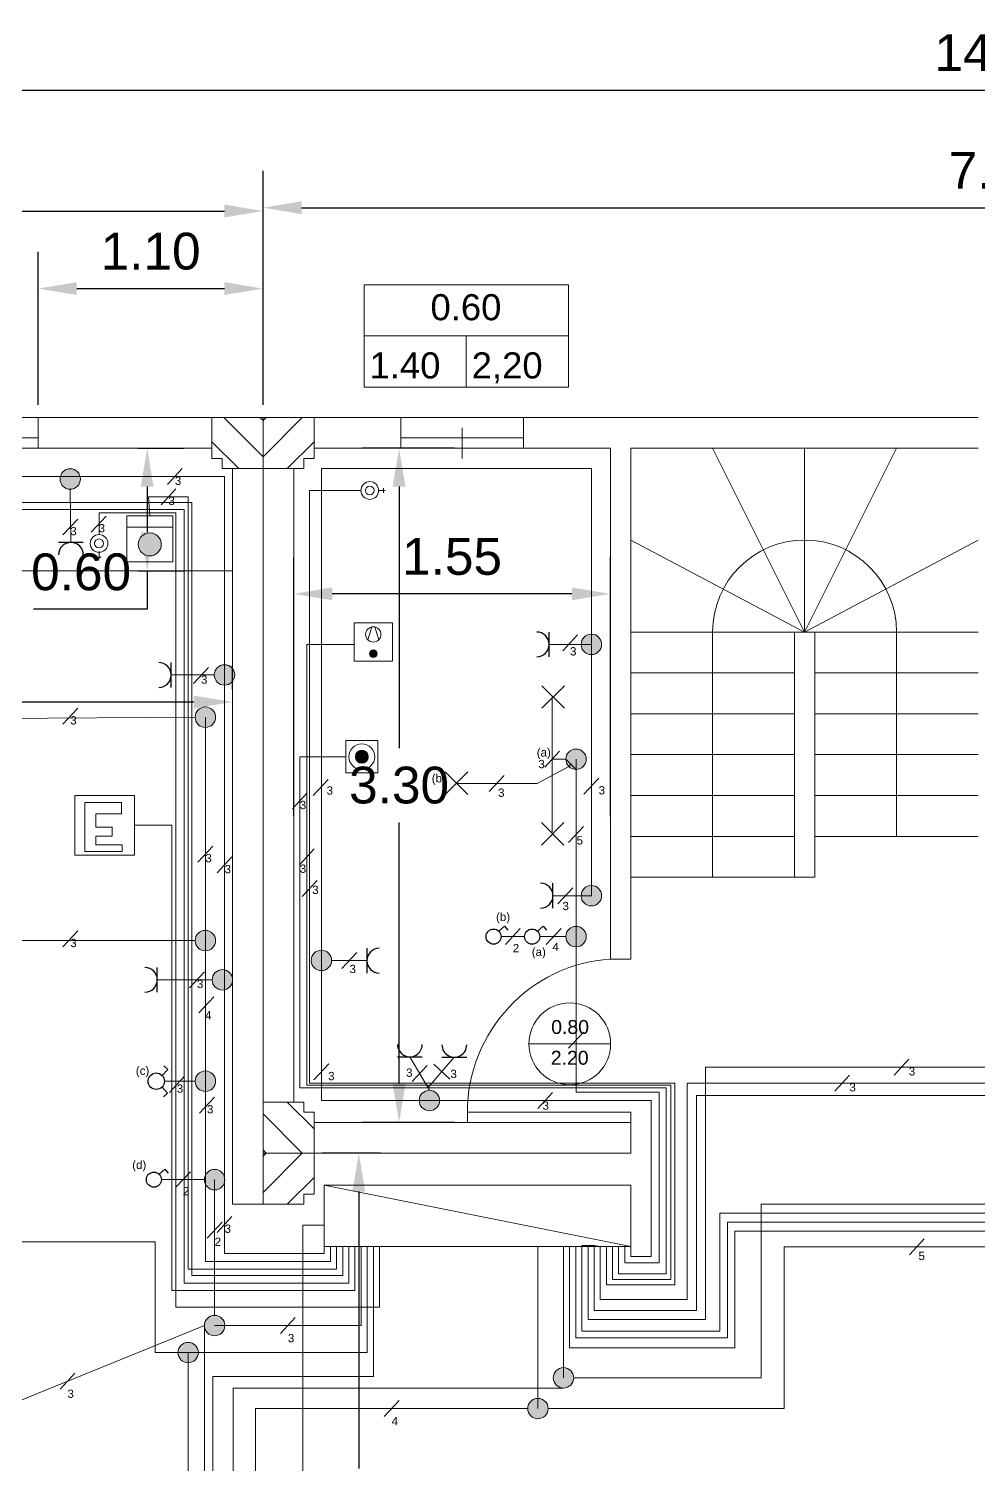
# Model space of a CAD drawing. Header units: metres. Extents: x 66.5 to 84, y 29.6 to 43.2.
# Drawn here: x 70.76 to 75.41, y 36.16 to 43.18 of the extents above; entities that cross this region are included whole.
import ezdxf

# ---------------------------------------------------------------- set-up
doc = ezdxf.new("R2010")
doc.units = ezdxf.units.M
doc.header["$MEASUREMENT"] = 0
for name, color, linetype in [('diastaseis apo para8ira mpalkonoportes', 7, 'Continuous'), ('diastaseis apo portes', 7, 'Continuous'), ('diastaseis toixown', 7, 'Continuous'), ('kolones', 1, 'Continuous'), ('loutro', 7, 'Continuous'), ('monogrammiko', 7, 'Continuous')]:
    doc.layers.add(name, color=color, linetype=linetype)
for name, color, linetype, plot in [('roloi deh', 7, 'Continuous', False), ('saloni', 7, 'Continuous', False), ('saloni ka8imerino', 7, 'Continuous', False), ('xol', 7, 'Continuous', False), ('ypnodomatio', 7, 'Continuous', False)]:
    doc.layers.add(name, color=color, linetype=linetype, plot=plot)
doc.styles.get("Standard").update_dxf_attribs({"font": 'arial.ttf'})
doc.dimstyles.get("Standard").update_dxf_attribs({"dimtxt": 0.18, "dimasz": 0.1885, "dimexe": 0.18, "dimexo": 0.0625, "dimgap": 0.09, "dimtad": 1, "dimtih": 1, "dimtoh": 1, "dimzin": 0, "dimdsep": 46, "dimtxsty": 'Standard', "dimcen": 0.09, "dimadec": 0, "dimazin": 0, "dimtfac": 1, "dimtofl": 0, "dimtmove": 0, "dimatfit": 3, "dimfxl": 1, "dimtolj": 1, "dimtzin": 0, "dimarcsym": 0})

# ---------------------------------------------------------------- blocks, each defined once
blk = doc.blocks.new('*D1')
at = {"layer": 'Defpoints', "color": 0, "lineweight": 18, "transparency": 16777216}
for p in [(82.7103, 42.8811), (68.3103, 41.2786), (82.7103, 41.2786)]:
    blk.add_point(p, dxfattribs=at)
at = {"layer": 'diastaseis toixown', "color": 0, "lineweight": -2, "transparency": 16777216}
for p, q in [((68.3103, 41.3411), (68.3103, 43.0611)), ((82.7103, 41.3411), (82.7103, 43.0611)), ((68.4988, 42.8811), (82.5218, 42.8811))]:
    blk.add_line(p, q, dxfattribs=at)
at = {"layer": 'diastaseis toixown', "color": 0, "lineweight": 18, "transparency": 16777216}
for points in [[(68.4988, 42.9125), (68.4988, 42.8496), (68.3103, 42.8811)], [(82.5218, 42.9125), (82.5218, 42.8496), (82.7103, 42.8811)]]:
    blk.add_solid(points, dxfattribs=at)
at = {"layer": 'diastaseis toixown', "color": 0, "lineweight": 18, "transparency": 16777216, "insert": (75.5103, 43.063), "char_height": 0.18, "attachment_point": 5}
blk.add_mtext('\\A1;14.40', dxfattribs=at)
blk = doc.blocks.new('*D2')
at = {"layer": 'Defpoints', "color": 0, "lineweight": 18, "transparency": 16777216}
for p in [(71.9103, 42.289), (68.3103, 41.2786), (71.9103, 41.2786)]:
    blk.add_point(p, dxfattribs=at)
at = {"layer": 'diastaseis toixown', "color": 0, "lineweight": -2, "transparency": 16777216}
for p, q in [((68.3103, 41.3411), (68.3103, 42.469)), ((71.9103, 41.3411), (71.9103, 42.469)), ((68.4988, 42.289), (71.7218, 42.289))]:
    blk.add_line(p, q, dxfattribs=at)
at = {"layer": 'diastaseis toixown', "color": 0, "lineweight": 18, "transparency": 16777216}
for points in [[(68.4988, 42.3204), (68.4988, 42.2576), (68.3103, 42.289)], [(71.7218, 42.3204), (71.7218, 42.2576), (71.9103, 42.289)]]:
    blk.add_solid(points, dxfattribs=at)
at = {"layer": 'diastaseis toixown', "color": 0, "lineweight": 18, "transparency": 16777216, "insert": (70.1103, 42.4709), "char_height": 0.18, "attachment_point": 5}
blk.add_mtext('\\A1;3.60', dxfattribs=at)
blk = doc.blocks.new('*D3')
at = {"layer": 'Defpoints', "color": 0, "lineweight": 18, "transparency": 16777216}
for p in [(79.1103, 42.305), (71.9103, 41.2786), (79.1103, 41.2786)]:
    blk.add_point(p, dxfattribs=at)
at = {"layer": 'diastaseis toixown', "color": 0, "lineweight": -2, "transparency": 16777216}
for p, q in [((71.9103, 41.3411), (71.9103, 42.485)), ((79.1103, 41.3411), (79.1103, 42.485)), ((72.0988, 42.305), (78.9218, 42.305))]:
    blk.add_line(p, q, dxfattribs=at)
at = {"layer": 'diastaseis toixown', "color": 0, "lineweight": 18, "transparency": 16777216}
for points in [[(72.0988, 42.3364), (72.0988, 42.2736), (71.9103, 42.305)], [(78.9218, 42.3364), (78.9218, 42.2736), (79.1103, 42.305)]]:
    blk.add_solid(points, dxfattribs=at)
at = {"layer": 'diastaseis toixown', "color": 0, "lineweight": 18, "transparency": 16777216, "insert": (75.5103, 42.4869), "char_height": 0.18, "attachment_point": 5}
blk.add_mtext('\\A1;7.20', dxfattribs=at)
blk = doc.blocks.new('*D5')
at = {"layer": 'Defpoints', "color": 0, "lineweight": 18, "transparency": 16777216}
for p in [(71.9103, 41.9095), (70.8103, 41.2786), (71.9103, 41.2786)]:
    blk.add_point(p, dxfattribs=at)
at = {"layer": 'diastaseis toixown', "color": 0, "lineweight": -2, "transparency": 16777216}
for p, q in [((70.8103, 41.3411), (70.8103, 42.0895)), ((71.9103, 41.3411), (71.9103, 42.0895)), ((70.9988, 41.9095), (71.7218, 41.9095))]:
    blk.add_line(p, q, dxfattribs=at)
at = {"layer": 'diastaseis toixown', "color": 0, "lineweight": 18, "transparency": 16777216}
for points in [[(70.9988, 41.9409), (70.9988, 41.8781), (70.8103, 41.9095)], [(71.7218, 41.9409), (71.7218, 41.8781), (71.9103, 41.9095)]]:
    blk.add_solid(points, dxfattribs=at)
at = {"layer": 'diastaseis toixown', "color": 0, "lineweight": 18, "transparency": 16777216, "insert": (71.3603, 42.0914), "char_height": 0.18, "attachment_point": 5}
blk.add_mtext('\\A1;1.10', dxfattribs=at)
blk = doc.blocks.new('*D10')
at = {"layer": 'Defpoints', "color": 0, "lineweight": 18, "transparency": 16777216}
for p in [(72.3791, 37.6786), (72.5478, 37.6786), (72.5478, 34.2286)]:
    blk.add_point(p, dxfattribs=at)
at = {"layer": 'diastaseis toixown', "color": 0, "lineweight": -2, "transparency": 16777216}
for p, q in [((72.4853, 37.6786), (72.1991, 37.6786)), ((72.3791, 37.4901), (72.3791, 36.1356)), ((72.3791, 34.4171), (72.3791, 35.7717)), ((72.4853, 34.2286), (72.1991, 34.2286))]:
    blk.add_line(p, q, dxfattribs=at)
at = {"layer": 'diastaseis toixown', "color": 0, "lineweight": 18, "transparency": 16777216}
for points in [[(72.3476, 37.4901), (72.4105, 37.4901), (72.3791, 37.6786)], [(72.3476, 34.4171), (72.4105, 34.4171), (72.3791, 34.2286)]]:
    blk.add_solid(points, dxfattribs=at)
at = {"layer": 'diastaseis toixown', "color": 0, "lineweight": 18, "transparency": 16777216, "insert": (72.3791, 35.9536), "char_height": 0.18, "attachment_point": 5}
blk.add_mtext('\\A1;3.45', dxfattribs=at)
blk = doc.blocks.new('*D14')
at = {"layer": 'Defpoints', "color": 0, "lineweight": 18, "transparency": 16777216}
for p in [(71.2353, 41.1286), (71.2353, 40.5286), (71.3436, 40.5286)]:
    blk.add_point(p, dxfattribs=at)
at = {"layer": 'diastaseis toixown', "color": 0, "lineweight": -2, "transparency": 16777216}
for p, q in [((71.2978, 41.1286), (71.5236, 41.1286)), ((71.3436, 40.9401), (71.3436, 40.7171)), ((71.2978, 40.5286), (71.5236, 40.5286)), ((71.3436, 40.5286), (71.3436, 40.3401)), ((71.3436, 40.3401), (70.7866, 40.3401))]:
    blk.add_line(p, q, dxfattribs=at)
at = {"layer": 'diastaseis toixown', "color": 0, "lineweight": 18, "transparency": 16777216}
for points in [[(71.3122, 40.9401), (71.375, 40.9401), (71.3436, 41.1286)], [(71.3122, 40.7171), (71.375, 40.7171), (71.3436, 40.5286)]]:
    blk.add_solid(points, dxfattribs=at)
at = {"layer": 'diastaseis toixown', "color": 0, "lineweight": 18, "transparency": 16777216, "insert": (71.0201, 40.522), "char_height": 0.18, "attachment_point": 5}
blk.add_mtext('\\A1;0.60', dxfattribs=at)
blk = doc.blocks.new('*D16')
at = {"layer": 'Defpoints', "color": 0, "lineweight": 18, "transparency": 16777216}
for p in [(69.0603, 39.8862), (69.0603, 39.8862), (71.7603, 39.8862)]:
    blk.add_point(p, dxfattribs=at)
at = {"layer": 'diastaseis toixown', "color": 0, "lineweight": -2, "transparency": 16777216}
for p, q in [((69.0603, 39.9487), (69.0603, 40.0662)), ((71.7603, 39.9487), (71.7603, 40.0662)), ((71.5718, 39.8862), (69.2488, 39.8862))]:
    blk.add_line(p, q, dxfattribs=at)
at = {"layer": 'diastaseis toixown', "color": 0, "lineweight": 18, "transparency": 16777216}
for points in [[(69.2488, 39.9176), (69.2488, 39.8548), (69.0603, 39.8862)], [(71.5718, 39.9176), (71.5718, 39.8548), (71.7603, 39.8862)]]:
    blk.add_solid(points, dxfattribs=at)
at = {"layer": 'diastaseis toixown', "color": 0, "lineweight": 18, "transparency": 16777216, "insert": (70.4103, 40.0681), "char_height": 0.18, "attachment_point": 5}
blk.add_mtext('\\A1;2.70', dxfattribs=at)
blk = doc.blocks.new('*D17')
at = {"layer": 'Defpoints', "color": 0, "lineweight": 18, "transparency": 16777216}
for p in [(72.0603, 40.4155), (72.0603, 39.2655), (73.6103, 39.2655)]:
    blk.add_point(p, dxfattribs=at)
at = {"layer": 'diastaseis toixown', "color": 0, "lineweight": -2, "transparency": 16777216}
for p, q in [((72.0603, 39.328), (72.0603, 40.5955)), ((73.6103, 39.328), (73.6103, 40.5955)), ((73.4218, 40.4155), (72.2488, 40.4155))]:
    blk.add_line(p, q, dxfattribs=at)
at = {"layer": 'diastaseis toixown', "color": 0, "lineweight": 18, "transparency": 16777216}
for points in [[(72.2488, 40.4469), (72.2488, 40.3841), (72.0603, 40.4155)], [(73.4218, 40.4469), (73.4218, 40.3841), (73.6103, 40.4155)]]:
    blk.add_solid(points, dxfattribs=at)
at = {"layer": 'diastaseis toixown', "color": 0, "lineweight": 18, "transparency": 16777216, "insert": (72.8353, 40.5974), "char_height": 0.18, "attachment_point": 5}
blk.add_mtext('\\A1;1.55', dxfattribs=at)
blk = doc.blocks.new('*D18')
at = {"layer": 'Defpoints', "color": 0, "lineweight": 18, "transparency": 16777216}
for p in [(72.576, 41.1286), (72.9103, 41.1286), (72.9103, 37.8286)]:
    blk.add_point(p, dxfattribs=at)
at = {"layer": 'diastaseis toixown', "color": 0, "lineweight": -2, "transparency": 16777216}
for p, q in [((72.8478, 41.1286), (72.396, 41.1286)), ((72.576, 40.9401), (72.576, 39.6606)), ((72.576, 38.0171), (72.576, 39.2967)), ((72.8478, 37.8286), (72.396, 37.8286))]:
    blk.add_line(p, q, dxfattribs=at)
at = {"layer": 'diastaseis toixown', "color": 0, "lineweight": 18, "transparency": 16777216}
for points in [[(72.5446, 40.9401), (72.6075, 40.9401), (72.576, 41.1286)], [(72.5446, 38.0171), (72.6075, 38.0171), (72.576, 37.8286)]]:
    blk.add_solid(points, dxfattribs=at)
at = {"layer": 'diastaseis toixown', "color": 0, "lineweight": 18, "transparency": 16777216, "insert": (72.576, 39.4786), "char_height": 0.18, "attachment_point": 5}
blk.add_mtext('\\A1;3.30', dxfattribs=at)
blk = doc.blocks.new('PLYNTIRIO ROYXVN')
at = {"lineweight": 18, "true_color": 0xffffff}
h = blk.add_hatch(color=7, dxfattribs=at)
h.dxf.hatch_style = 1
h.paths.add_polyline_path([(0.4, 0, 1), (-0.4, 0, 1)])
at = {"lineweight": 18}
for p, q in [((-1, 1), (1, 1)), ((-1, -1), (-1, 1)), ((1, 1), (1, -1)), ((1, -1), (-1, -1))]:
    blk.add_line(p, q, dxfattribs=at)
for radius in [0.8, 0.4]:
    blk.add_circle((0, 0), radius, dxfattribs=at)
blk = doc.blocks.new('STEGNOTIRIO')
at = {"lineweight": 18, "true_color": 0xffffff}
h = blk.add_hatch(color=7, dxfattribs=at)
h.dxf.hatch_style = 1
h.paths.add_polyline_path([(0.8, -1.6, 1), (1.2, -1.6, 1)])
at = {"lineweight": 18}
for p, q in [((0, 0), (2, 0)), ((0, -2), (0, 0)), ((2, 0), (2, -2)), ((0.916, -0.209), (0.717, -0.883)), ((1.084, -0.209), (1.283, -0.883)), ((2, -2), (0, -2))]:
    blk.add_line(p, q, dxfattribs=at)
for centre, radius in [((1, -0.6), 0.4), ((1, -1.6), 0.2)]:
    blk.add_circle(centre, radius, dxfattribs=at)
blk = doc.blocks.new('8ERMOSIFONAS')
at = {"lineweight": 18}
for p, q in [((0.8, 0), (1.4, 0)), ((1.25, 0), (1.25, 0.2)), ((1.25, 0), (1.25, -0.2))]:
    blk.add_line(p, q, dxfattribs=at)
for radius in [0.8, 0.4]:
    blk.add_circle((0, 0), radius, dxfattribs=at)
blk = doc.blocks.new('koiti diakladwseis')
at = {"layer": 'loutro', "lineweight": 18, "true_color": 0xffffff}
h = blk.add_hatch(color=7, dxfattribs=at)
h.dxf.hatch_style = 1
h.paths.add_polyline_path([(-0.05, 0, 1), (0.05, 0, 1)])
at = {"layer": 'loutro', "lineweight": 18}
blk.add_circle((0, 0), 0.05, dxfattribs=at)
blk = doc.blocks.new('reumatodotis me shuko')
at = {"layer": 'monogrammiko', "color": 7, "true_color": 0xffffff}
blk.add_line((1.5, 0), (-1.5, 0), dxfattribs=at)
blk.add_arc((0, -1.5), 1.5, 360, 180, dxfattribs=at)
blk = doc.blocks.new('fwta monogrammiko')
at = {"layer": 'monogrammiko', "color": 7, "true_color": 0xffffff}
for p, q in [((-1.43, 1.57), (1.57, -1.43)), ((1.57, 1.57), (-1.43, -1.43))]:
    blk.add_line(p, q, dxfattribs=at)
blk = doc.blocks.new('aplos diakoptis monogramiko')
at = {"layer": 'monogrammiko', "color": 7, "true_color": 0xffffff}
for p, q in [((2.12, 2.12), (4.36, 4.12)), ((4.36, 4.12), (5.69, 2.62))]:
    blk.add_line(p, q, dxfattribs=at)
blk.add_circle((0, 0), 3, dxfattribs=at)
blk = doc.blocks.new('fournos')
at = {"lineweight": 18, "true_color": 0xffffff}
h = blk.add_hatch(color=7, dxfattribs=at)
h.dxf.hatch_style = 1
h.paths.add_polyline_path([(0.5, 0, 1), (-0.5, 0, 1)])
at = {"lineweight": 18}
for p, q in [((-1, 1.25), (1, 1.25)), ((-1, -0.75), (-1, 1.25)), ((1, 1.25), (1, -0.75)), ((-1, 0.75), (1, 0.75)), ((1, -0.75), (-1, -0.75))]:
    blk.add_line(p, q, dxfattribs=at)
blk.add_circle((0, 0), 0.5, dxfattribs=at)
blk = doc.blocks.new('komitater')
at = {"layer": 'monogrammiko', "color": 7, "true_color": 0xffffff}
for p, q in [((-4.25, 4.24), (-5.66, 2.82)), ((-2.12, 2.12), (-4.25, 4.24)), ((2.12, 2.12), (4.36, 4.12)), ((4.36, 4.12), (5.69, 2.62))]:
    blk.add_line(p, q, dxfattribs=at)
blk.add_circle((0, 0), 3, dxfattribs=at)
blk = doc.blocks.new('KLIMATISTIKO')
at = {"layer": 'Defpoints', "lineweight": 18}
for p, q in [((-2, 1), (0, 1)), ((-2, -1), (-2, 1)), ((0, 1), (0, -1)), ((-0.431, 0.76), (-1.66, 0.76)), ((-1.66, 0.76), (-1.66, -0.88)), ((-0.431, 0.382), (-0.431, 0.76)), ((-1.292, -0.066), (-1.292, 0.382)), ((-1.292, 0.382), (-0.431, 0.382)), ((-0.741, -0.066), (-1.292, -0.066)), ((-1.292, -0.651), (-1.292, -0.364)), ((-1.292, -0.364), (-0.741, -0.364)), ((-0.741, -0.364), (-0.741, -0.066)), ((-1.66, -0.88), (-0.408, -0.88)), ((-0.408, -0.651), (-1.292, -0.651)), ((-0.408, -0.88), (-0.408, -0.651)), ((0, -1), (-2, -1))]:
    blk.add_line(p, q, dxfattribs=at)

msp = doc.modelspace()

# ---------------------------------------------------------------- hatches: boundary and pattern name
at = {"layer": 'kolones', "lineweight": 18, "true_color": 0xffffff}
h = msp.add_hatch(dxfattribs=at)
h.set_pattern_fill('ANSI31', angle=-90)
h.set_pattern_definition([(315, (30.63165, 109.58894), (0.08838835, 0.08838835), [])])
h.paths.add_polyline_path([(71.9103, 41.2786), (71.6603, 41.2786), (71.6603, 41.0786), (71.7103, 41.0786), (71.7103, 41.0286), (71.9103, 41.0286)])
h = msp.add_hatch(dxfattribs=at)
h.set_pattern_fill('ANSI31')
h.set_pattern_definition([(45, (3.6, 1e-07), (-0.08838835, 0.08838835), [])])
h.paths.add_polyline_path([(72.1603, 41.2786), (71.9103, 41.2786), (71.9103, 41.0286), (72.1103, 41.0286), (72.1103, 41.0786), (72.1603, 41.0786)])
h = msp.add_hatch(dxfattribs=at)
h.set_pattern_fill('ANSI31', angle=90)
h.set_pattern_definition([(135, (113.18894, -30.63165), (-0.08838835, -0.08838835), [])])
h.paths.add_polyline_path([(71.9103, 37.6786), (72.1603, 37.6786), (72.1603, 37.8786), (72.1103, 37.8786), (72.1103, 37.9286), (71.9103, 37.9286)])
h = msp.add_hatch(dxfattribs=at)
h.set_pattern_fill('ANSI31')
h.set_pattern_definition([(45, (3.6, -3.6), (-0.08838835, 0.08838835), [])])
h.paths.add_polyline_path([(71.9103, 37.6786), (71.9103, 37.4286), (72.1103, 37.4286), (72.1103, 37.4786), (72.1603, 37.4786), (72.1603, 37.6786)])
at = {"layer": 'saloni ka8imerino', "lineweight": 18, "true_color": 0xffffff}
h = msp.add_hatch(color=7, dxfattribs=at)
h.dxf.hatch_style = 1
h.paths.add_polyline_path([(71.6235, 37.5488, 1), (71.7235, 37.5488, 1)])
h = msp.add_hatch(color=7, dxfattribs=at)
h.dxf.hatch_style = 1
h.paths.add_polyline_path([(71.6235, 36.8348, 1), (71.7235, 36.8348, 1)])
h = msp.add_hatch(color=7, dxfattribs=at)
h.dxf.hatch_style = 1
h.paths.add_polyline_path([(71.494, 36.7026, 1), (71.594, 36.7026, 1)])
at = {"layer": 'xol', "lineweight": 18, "true_color": 0xffffff}
h = msp.add_hatch(color=7, dxfattribs=at)
h.dxf.hatch_style = 1
h.paths.add_polyline_path([(73.3306, 36.5791, 1), (73.4306, 36.5791, 1)])
h = msp.add_hatch(color=7, dxfattribs=at)
h.dxf.hatch_style = 1
h.paths.add_polyline_path([(73.2055, 36.4286, 1), (73.3055, 36.4286, 1)])

# ---------------------------------------------------------------- linework, layer by layer
at = {"lineweight": 18}
for p, q in [((69.8603, 41.2786), (70.8103, 41.2786)), ((70.8103, 41.2786), (70.8103, 41.1286)), ((70.8103, 41.2786), (71.6603, 41.2786)), ((71.6603, 41.2786), (71.6603, 41.1286)), ((72.1603, 41.2786), (72.5853, 41.2786)), ((72.5853, 41.2786), (72.5853, 41.1286)), ((72.5853, 41.2786), (73.1853, 41.2786)), ((73.1853, 41.2786), (73.1853, 41.1286)), ((73.1853, 41.2786), (73.6103, 41.2786)), ((73.6103, 41.2786), (75.4103, 41.2786)), ((69.8603, 41.1786), (70.8103, 41.1786)), ((72.5853, 41.1286), (72.5853, 41.1786)), ((72.5853, 41.1786), (73.1853, 41.1786)), ((72.8853, 41.0786), (72.8853, 41.2286)), ((70.8103, 41.1286), (69.8603, 41.1286)), ((71.6603, 41.1286), (70.8103, 41.1286)), ((72.5853, 41.1286), (72.1603, 41.1286)), ((73.1853, 41.1286), (72.5853, 41.1286)), ((73.6103, 41.1286), (73.1853, 41.1286)), ((73.6103, 41.1286), (73.6103, 38.6286)), ((73.7103, 38.6286), (73.7103, 41.1286)), ((73.7103, 41.1286), (75.4103, 41.1286)), ((74.1103, 41.1286), (74.5603, 40.2286)), ((74.5603, 40.2286), (74.5603, 41.1286)), ((75.0103, 41.1286), (74.5603, 40.2286)), ((71.7603, 37.4286), (71.7603, 41.0286)), ((71.9103, 37.9286), (71.9103, 41.0286)), ((72.0603, 41.0286), (72.0603, 37.9286)), ((73.7103, 40.6786), (74.5603, 40.2286)), ((75.4103, 40.6786), (74.5603, 40.2286)), ((69.0603, 40.5286), (71.7603, 40.5286)), ((74.5103, 40.2286), (73.7103, 40.2286)), ((74.1103, 39.0286), (74.1103, 40.2286)), ((74.6103, 40.2286), (74.5103, 40.2286)), ((74.5103, 40.2286), (74.5103, 39.0286)), ((74.6103, 39.0286), (74.6103, 40.2286)), ((74.6103, 40.2286), (75.4103, 40.2286)), ((75.0103, 40.2286), (75.0103, 39.2286)), ((74.5103, 40.0286), (73.7103, 40.0286)), ((74.6103, 40.0286), (75.4103, 40.0286)), ((74.5103, 39.8286), (73.7103, 39.8286)), ((74.6103, 39.8286), (75.4103, 39.8286)), ((74.5103, 39.6286), (73.7103, 39.6286)), ((74.6103, 39.6286), (75.4103, 39.6286)), ((74.5103, 39.4286), (73.7103, 39.4286)), ((74.6103, 39.4286), (75.4103, 39.4286)), ((74.5103, 39.2286), (73.7103, 39.2286)), ((74.6103, 39.2286), (75.4103, 39.2286)), ((73.7103, 38.6286), (73.7103, 39.0286)), ((73.7103, 39.0286), (74.5103, 39.0286)), ((74.5103, 39.0286), (74.6103, 39.0286)), ((74.5103, 39.0286), (74.5603, 39.0286)), ((73.6103, 38.6286), (73.7103, 38.6286)), ((72.0603, 37.9286), (71.9103, 37.9286)), ((72.9103, 37.8286), (72.9103, 37.8786)), ((72.9103, 37.8786), (73.7103, 37.8786)), ((73.7103, 37.8786), (73.7103, 37.8286)), ((73.7103, 37.8286), (72.1603, 37.8286)), ((73.7103, 37.8286), (72.9103, 37.8286)), ((73.7103, 37.6786), (73.7103, 37.8286)), ((72.1603, 37.6786), (73.7103, 37.6786)), ((72.2103, 37.2224), (72.2103, 37.5224)), ((72.2103, 37.5224), (73.7103, 37.5224)), ((72.2103, 37.5224), (73.7103, 37.2224)), ((73.7103, 37.5224), (73.7103, 37.2224)), ((71.9103, 37.4286), (71.7603, 37.4286)), ((73.7103, 37.2224), (72.2103, 37.2224))]:
    msp.add_line(p, q, dxfattribs=at)
for centre, radius, start in [((74.5603, 40.2286), 0.45, 0), ((73.6621, 37.8786), 0.7518, 93.94986)]:
    msp.add_arc(centre, radius, start, 180, dxfattribs=at)
at = {"layer": 'Defpoints', "lineweight": 18}
for p, q in [((71.4426, 40.9499), (71.5153, 41.0282)), ((71.7218, 40.9891), (68.5294, 40.9891)), ((71.7218, 37.1877), (71.7218, 40.9891)), ((70.9669, 40.9276), (70.9703, 40.6668)), ((71.5448, 40.8907), (71.35, 40.8907)), ((71.35, 40.8907), (71.3562, 40.7981)), ((71.4111, 40.8516), (71.4837, 40.9299)), ((71.5448, 37.111), (71.5448, 40.8907)), ((72.1381, 38.0212), (72.1381, 40.9214)), ((72.1381, 40.9214), (72.3894, 40.9214)), ((71.5243, 40.8276), (68.6472, 40.8276)), ((71.5626, 40.8624), (69.4014, 40.8624)), ((71.5243, 37.043), (71.5243, 40.8276)), ((71.5626, 37.0792), (71.5626, 40.8624)), ((70.9309, 40.7036), (71.0035, 40.7818)), ((71.0694, 40.7178), (71.142, 40.7961)), ((73.3772, 40.1368), (73.4499, 40.2151)), ((72.1249, 38.0108), (72.1249, 40.1677)), ((72.1249, 40.1677), (72.356, 40.1677)), ((73.517, 40.1681), (73.3102, 40.1681)), ((71.5703, 39.9772), (71.643, 40.0555)), ((71.6718, 40.0186), (71.4611, 40.0186)), ((73.3251, 39.6062), (73.3251, 39.9053)), ((70.9309, 39.7776), (71.0035, 39.8559)), ((71.5781, 39.8119), (70.4091, 39.8047)), ((71.6281, 37.1481), (71.6281, 39.8119)), ((73.2887, 39.567), (73.3614, 39.6453)), ((72.0902, 37.9986), (72.0902, 39.6184)), ((72.0902, 39.6184), (72.3149, 39.6184)), ((73.4067, 39.5708), (73.2522, 39.4871)), ((73.392, 39.6062), (73.3251, 39.6062)), ((73.3251, 39.6062), (73.3251, 39.251)), ((73.442, 39.5562), (73.392, 39.6062)), ((73.417, 39.5812), (73.4067, 39.5708)), ((73.442, 37.9776), (73.442, 39.6062)), ((72.156, 39.4283), (72.2286, 39.5066)), ((73.2522, 39.4871), (72.8543, 39.4871)), ((73.0169, 39.448), (73.0896, 39.5263)), ((73.4806, 39.4353), (73.5533, 39.5136)), ((72.0538, 39.3633), (72.1265, 39.4416)), ((71.4638, 39.2829), (71.2811, 39.2829)), ((71.4638, 37.0068), (71.4638, 39.2829)), ((73.4057, 39.1981), (73.4783, 39.2764)), ((71.5917, 39.1031), (71.6644, 39.1814)), ((72.0885, 39.0893), (72.1612, 39.1675)), ((71.6858, 39.0496), (71.7584, 39.1278)), ((72.1018, 38.9344), (72.1745, 39.0127)), ((73.517, 38.9383), (73.3292, 38.9383)), ((73.3537, 38.8991), (73.4264, 38.9774)), ((71.5781, 38.7186), (70.4731, 38.7186)), ((70.9309, 38.6882), (71.0035, 38.7664)), ((73.1902, 38.7382), (73.0755, 38.7382)), ((73.0965, 38.6991), (73.1692, 38.7774)), ((73.392, 38.7382), (73.2641, 38.7382)), ((73.2963, 38.6991), (73.369, 38.7774)), ((72.2959, 38.5824), (72.3686, 38.6607)), ((72.2458, 38.6216), (72.4187, 38.6216)), ((71.6616, 38.5267), (71.393, 38.5267)), ((71.5506, 38.4879), (71.6233, 38.5662)), ((71.5963, 38.3646), (71.669, 38.4429)), ((73.4057, 38.1923), (73.4783, 38.2706)), ((72.7244, 37.9862), (72.6289, 38.1498)), ((72.7171, 37.9986), (72.8463, 38.148)), ((72.1594, 38.0371), (72.2321, 38.1153)), ((72.6403, 38.0289), (72.713, 38.1071)), ((72.8242, 38.0409), (72.7465, 38.1141)), ((74.9982, 38.06), (75.0708, 38.1383)), ((71.5781, 38.0306), (71.4281, 38.0306)), ((71.4521, 37.9756), (71.5247, 38.0539)), ((73.906, 38.0108), (72.1249, 38.0108)), ((73.9252, 38.0212), (72.1381, 38.0212)), ((73.906, 37.0603), (73.906, 38.0108)), ((73.9252, 37.0346), (73.9252, 38.0212)), ((74.7077, 37.9821), (74.7803, 38.0603)), ((71.5998, 37.8748), (71.6724, 37.9531)), ((73.8824, 37.9986), (72.0902, 37.9986)), ((73.255, 37.897), (73.3276, 37.9753)), ((73.8485, 37.9776), (73.442, 37.9776)), ((73.8485, 37.1418), (73.8485, 37.9776)), ((73.8824, 37.0878), (73.8824, 37.9986)), ((71.482, 37.5097), (71.5547, 37.5879)), ((71.6372, 37.2621), (71.7098, 37.3403)), ((71.6858, 37.2898), (71.7584, 37.3681)), ((75.0736, 37.1809), (75.1462, 37.2592)), ((72.2103, 37.1877), (71.7218, 37.1877)), ((72.2103, 37.2224), (72.2103, 37.1877)), ((72.2103, 37.2224), (72.2403, 37.2224)), ((72.2403, 37.2224), (72.2403, 37.1481)), ((72.2403, 37.2224), (72.2703, 37.2224)), ((72.2703, 37.2224), (72.2703, 37.111)), ((72.2703, 37.2224), (72.3003, 37.2224)), ((72.3003, 37.2224), (72.3003, 37.0792)), ((72.3003, 37.2224), (72.3303, 37.2224)), ((72.3303, 37.2224), (72.3303, 37.043)), ((72.3303, 37.2224), (72.3603, 37.2224)), ((72.3603, 37.2224), (72.3603, 37.0068)), ((72.3603, 37.2224), (72.3903, 37.2224)), ((73.6203, 37.2224), (73.5903, 37.2224)), ((73.5903, 37.2224), (73.5903, 37.0346)), ((73.6503, 37.2224), (73.6203, 37.2224)), ((73.6203, 37.2224), (73.6203, 37.0603)), ((73.6803, 37.2224), (73.6503, 37.2224)), ((73.6503, 37.2224), (73.6503, 37.0878)), ((73.7103, 37.2224), (73.6803, 37.2224)), ((73.6803, 37.2224), (73.6803, 37.1418)), ((72.2703, 37.111), (71.5448, 37.111)), ((72.2403, 37.1481), (71.6281, 37.1481)), ((73.6803, 37.1418), (73.8485, 37.1418)), ((72.3303, 37.043), (71.5243, 37.043)), ((72.3003, 37.0792), (71.5626, 37.0792)), ((73.5903, 37.0346), (73.9252, 37.0346)), ((73.6203, 37.0603), (73.906, 37.0603)), ((73.6503, 37.0878), (73.8824, 37.0878)), ((72.3603, 37.0068), (71.4638, 37.0068)), ((71.9956, 36.7957), (72.0682, 36.874)), ((70.9171, 36.5236), (70.9897, 36.6019)), ((72.5031, 36.3895), (72.5758, 36.4678))]:
    msp.add_line(p, q, dxfattribs=at)
at = {"layer": 'diastaseis apo para8ira mpalkonoportes', "lineweight": 18}
for p, q in [((72.4051, 41.9276), (73.4051, 41.9276)), ((72.4051, 41.4276), (72.4051, 41.9276)), ((73.4051, 41.9276), (73.4051, 41.4276)), ((72.4051, 41.6776), (73.4051, 41.6776)), ((72.9051, 41.6776), (72.9051, 41.4276)), ((73.4051, 41.4276), (72.4051, 41.4276))]:
    msp.add_line(p, q, dxfattribs=at)
at = {"layer": 'diastaseis apo portes', "lineweight": 18}
msp.add_line((73.2114, 38.2134), (73.6114, 38.2134), dxfattribs=at)
msp.add_circle((73.4114, 38.2134), 0.2, dxfattribs=at)
at = {"layer": 'kolones', "lineweight": 18}
for p, q in [((71.6603, 41.0786), (71.6603, 41.2786)), ((71.6603, 41.2786), (71.9103, 41.2786)), ((71.9103, 41.2786), (71.9103, 41.0286)), ((71.9103, 41.2786), (72.1603, 41.2786)), ((71.9103, 41.0286), (71.9103, 41.2786)), ((72.1603, 41.2786), (72.1603, 41.0786)), ((71.7103, 41.0786), (71.6603, 41.0786)), ((71.7103, 41.0286), (71.7103, 41.0786)), ((71.9103, 41.0286), (71.7103, 41.0286)), ((72.1103, 41.0286), (71.9103, 41.0286)), ((72.1603, 41.0786), (72.1103, 41.0786)), ((72.1103, 41.0786), (72.1103, 41.0286)), ((71.9103, 37.6786), (71.9103, 37.9286)), ((71.9103, 37.9286), (72.1103, 37.9286)), ((72.1103, 37.9286), (72.1103, 37.8786)), ((72.1103, 37.8786), (72.1603, 37.8786)), ((72.1603, 37.8786), (72.1603, 37.6786)), ((71.9103, 37.6786), (72.1603, 37.6786)), ((71.9103, 37.4286), (71.9103, 37.6786)), ((72.1603, 37.6786), (71.9103, 37.6786)), ((72.1603, 37.6786), (72.1603, 37.4786)), ((72.1603, 37.4786), (72.1103, 37.4786)), ((72.1103, 37.4786), (72.1103, 37.4286)), ((72.1103, 37.4286), (71.9103, 37.4286))]:
    msp.add_line(p, q, dxfattribs=at)
at = {"layer": 'loutro', "lineweight": 18}
for p, q in [((72.1958, 37.9362), (72.1958, 41.0286)), ((72.1958, 41.0286), (73.517, 41.0286)), ((73.517, 41.0286), (73.517, 38.936)), ((73.5534, 37.9362), (72.1958, 37.9362)), ((73.8103, 37.9362), (73.5534, 37.9362)), ((73.8103, 37.1724), (73.8103, 37.9362)), ((73.7103, 37.2224), (73.7103, 37.2224)), ((73.7103, 37.2224), (73.7103, 37.1724)), ((73.7103, 37.1724), (73.8103, 37.1724))]:
    msp.add_line(p, q, dxfattribs=at)
at = {"layer": 'roloi deh', "lineweight": 18}
for p, q in [((72.1058, 34.6226), (72.1058, 37.3263)), ((72.1058, 37.3263), (72.2103, 37.3263))]:
    msp.add_line(p, q, dxfattribs=at)
at = {"layer": 'saloni', "lineweight": 18}
for p, q in [((74.146, 36.807), (74.146, 37.3841)), ((74.146, 37.3841), (79.1858, 37.3841)), ((74.1825, 36.7748), (74.1825, 37.3408)), ((74.1825, 37.3408), (79.2581, 37.3408)), ((74.2187, 36.7255), (74.2187, 37.2961)), ((74.2187, 37.2961), (79.2869, 37.2961)), ((73.4106, 37.2224), (73.3806, 37.2224)), ((73.4406, 37.2224), (73.4106, 37.2224)), ((73.4106, 37.2224), (73.4106, 36.7255)), ((73.4706, 37.2224), (73.4406, 37.2224)), ((73.4406, 37.2224), (73.4406, 36.7748)), ((73.4706, 37.2267), (73.4706, 36.807)), ((73.4406, 36.7748), (74.1825, 36.7748)), ((73.4706, 36.807), (74.146, 36.807)), ((73.4106, 36.7255), (74.2187, 36.7255))]:
    msp.add_line(p, q, dxfattribs=at)
at = {"layer": 'saloni ka8imerino', "lineweight": 18}
for p, q in [((71.6235, 37.5488), (71.4132, 37.5488)), ((71.6735, 36.8848), (71.6735, 37.5488)), ((68.7505, 37.2444), (71.3824, 37.2444)), ((71.3824, 37.2444), (71.3824, 36.7026)), ((72.3603, 37.2224), (72.3903, 37.2224)), ((72.3903, 37.2224), (72.3903, 36.8348)), ((72.3903, 37.2224), (72.4203, 37.2224)), ((72.4203, 37.2224), (72.4203, 36.7026)), ((72.4203, 37.2224), (72.4503, 37.2224)), ((72.4503, 37.2224), (72.4503, 36.5863)), ((71.6235, 36.8348), (70.2832, 36.2907)), ((71.6235, 36.8348), (71.6235, 31.6277)), ((72.3903, 36.8348), (71.6735, 36.8348)), ((71.3824, 36.7026), (71.544, 36.7026)), ((72.4203, 36.7026), (71.544, 36.7026)), ((71.544, 36.7026), (71.544, 31.7125)), ((72.4503, 36.5863), (71.6645, 36.5863)), ((71.6645, 36.5863), (71.6645, 32.412))]:
    msp.add_line(p, q, dxfattribs=at)
for centre in [(71.6735, 37.5488), (71.6735, 36.8348), (71.544, 36.7026)]:
    msp.add_circle(centre, 0.05, dxfattribs=at)
at = {"layer": 'xol', "lineweight": 18}
for p, q in [((71.4843, 40.8128), (71.1078, 40.8128)), ((71.1078, 40.8128), (71.1078, 40.7056)), ((71.4843, 36.9242), (71.4843, 40.8128)), ((74.3472, 36.5791), (74.3472, 37.4292)), ((74.3472, 37.4292), (77.0469, 37.4292)), ((72.4503, 37.2224), (72.4803, 37.2224)), ((72.4803, 37.2224), (72.4803, 36.9242)), ((73.3806, 37.2224), (73.2555, 37.2224)), ((73.2555, 37.2224), (73.2555, 36.4286)), ((73.3806, 37.2224), (73.3806, 36.5791)), ((74.4601, 36.4286), (74.4601, 37.22)), ((74.4601, 37.22), (77.3523, 37.22)), ((72.4803, 36.9242), (71.4843, 36.9242)), ((73.4306, 36.5791), (74.3472, 36.5791)), ((73.3806, 36.5291), (71.7641, 36.5291)), ((71.7641, 36.5291), (71.7641, 34.3991)), ((73.2055, 36.4286), (71.8733, 36.4286)), ((71.8733, 36.4286), (71.8733, 34.4732)), ((73.3055, 36.4286), (74.4601, 36.4286))]:
    msp.add_line(p, q, dxfattribs=at)
for centre in [(73.3806, 36.5791), (73.2555, 36.4286)]:
    msp.add_circle(centre, 0.05, dxfattribs=at)
at = {"layer": 'ypnodomatio', "lineweight": 18}
for p, q in [((74.0755, 36.8637), (74.0755, 38.0991)), ((74.0755, 38.0991), (78.7612, 38.0991)), ((73.9856, 36.9631), (73.9856, 38.0212)), ((73.9856, 38.0212), (78.8243, 38.0212)), ((74.0308, 36.9089), (74.0308, 37.9606)), ((74.0308, 37.9606), (78.9114, 37.9606)), ((73.5006, 37.2267), (73.4706, 37.2267)), ((73.5306, 37.2267), (73.5006, 37.2267)), ((73.5006, 37.2267), (73.5006, 36.8637)), ((73.5603, 37.2224), (73.5306, 37.2267)), ((73.5306, 37.2267), (73.5306, 36.9089)), ((73.5903, 37.2224), (73.5603, 37.2224)), ((73.5603, 37.2224), (73.5603, 36.9631)), ((73.5603, 36.9631), (73.9856, 36.9631)), ((73.5306, 36.9089), (74.0308, 36.9089)), ((73.5006, 36.8637), (74.0755, 36.8637))]:
    msp.add_line(p, q, dxfattribs=at)

# ---------------------------------------------------------------- block references
at = {"lineweight": 18}
for name, p, xscale, yscale, zscale in [('8ERMOSIFONAS', (72.4328, 40.9214), 0.05420520149707831, 0.05420520149707831, 0.05420520149707831), ('fournos', (71.3562, 40.6574), 0.1125447888319115, 0.1125447888319115, 0.1125447888319115), ('STEGNOTIRIO', (72.356, 40.2732), 0.09390624936816928, 0.09390624936816928, 0.09390624936816928), ('PLYNTIRIO ROYXVN', (72.3938, 39.6184), 0.07888582008707677, 0.07888582008707677, 0.07888582008707677)]:
    msp.add_blockref(name, p, dxfattribs=dict(at, xscale=xscale, yscale=yscale, zscale=zscale))
at = {"lineweight": 18, "xscale": 0.05420520149707831, "yscale": 0.05420520149707831, "zscale": 0.05420520149707831, "rotation": 270}
msp.add_blockref('8ERMOSIFONAS', (71.1078, 40.6623), dxfattribs=at)
at = {"layer": 'Defpoints', "lineweight": 18, "xscale": 0.1461505308811724, "yscale": 0.1461505308811724, "zscale": 0.1461505308811724}
msp.add_blockref('KLIMATISTIKO', (71.2811, 39.2829), dxfattribs=at)
at = {"layer": 'loutro', "lineweight": 18}
for p in [(70.9669, 40.9776), (73.517, 40.1681), (71.7218, 40.0186), (71.6281, 39.8119), (73.442, 39.6062), (73.517, 38.9383), (73.442, 38.7382), (71.6281, 38.7186), (72.1958, 38.6216), (71.7116, 38.5267), (71.6281, 38.0306), (72.7244, 37.9362)]:
    msp.add_blockref('koiti diakladwseis', p, dxfattribs=at)
at = {"layer": 'monogrammiko'}
for name, p, xscale, yscale, zscale in [('reumatodotis me shuko', (70.9703, 40.6668), 0.04043441952029312, 0.04043441952029312, 0.04043441952029312), ('fwta monogrammiko', (73.3278, 39.9081), 0.03684254685733279, 0.03684254685733279, 0.03684254685733279), ('fwta monogrammiko', (72.8543, 39.4871), 0.03684254685733279, 0.03684254685733279, 0.03684254685733279), ('fwta monogrammiko', (73.3251, 39.2382), 0.03684254685733279, 0.03684254685733279, 0.03684254685733279), ('aplos diakoptis monogramiko', (73.0386, 38.7382), 0.01230750332296991, 0.01230750332296991, 0.01230750332296991), ('aplos diakoptis monogramiko', (73.2271, 38.7382), 0.01230750332296991, 0.01230750332296991, 0.01230750332296991), ('aplos diakoptis monogramiko', (71.3763, 37.5488), 0.01230750332296991, 0.01230750332296991, 0.01230750332296991)]:
    msp.add_blockref(name, p, dxfattribs=dict(at, xscale=xscale, yscale=yscale, zscale=zscale))
for name, p, xscale, yscale, zscale, rotation in [('reumatodotis me shuko', (73.3102, 40.1681), 0.04043441952029312, 0.04043441952029312, 0.04043441952029312, 270), ('reumatodotis me shuko', (71.4611, 40.0186), 0.04043441952029312, 0.04043441952029312, 0.04043441952029312, 270), ('reumatodotis me shuko', (73.3292, 38.9383), 0.04043441952029312, 0.04043441952029312, 0.04043441952029312, 270), ('reumatodotis me shuko', (72.4187, 38.6204), 0.04043441952029312, 0.04043441952029312, 0.04043441952029312, 90), ('reumatodotis me shuko', (71.393, 38.5267), 0.04043441952029312, 0.04043441952029312, 0.04043441952029312, 270), ('reumatodotis me shuko', (72.6289, 38.1498), 0.04043441952029312, 0.04043441952029312, 0.04043441952029312, 180), ('reumatodotis me shuko', (72.8463, 38.148), 0.04043441952029312, 0.04043441952029312, 0.04043441952029312, 180), ('komitater', (71.3879, 38.0306), 0.01340326994282748, 0.01340326994282748, 0.01340326994282748, 270)]:
    msp.add_blockref(name, p, dxfattribs=dict(at, xscale=xscale, yscale=yscale, zscale=zscale, rotation=rotation))

# ---------------------------------------------------------------- texts
at = {"layer": 'Defpoints', "lineweight": 18, "char_height": 0.0405, "attachment_point": 1}
for s, heights, insert in [('3', [0], (71.4789, 40.9891)), ('3', [0], (71.4474, 40.8907)), ('3', [0], (71.1057, 40.7569)), ('3', [0], (70.9672, 40.7427)), ('3', [0], (73.4125, 40.1545)), ('3', [0], (71.6066, 40.0163)), ('3', [0], (70.9672, 39.8168)), ('(a)', [0], (73.2495, 39.66)), ('3', [0], (73.2576, 39.6029)), ('(b)', [0], (72.7358, 39.5333)), ('3', [0], (72.2213, 39.4734)), ('3', [0], (73.0608, 39.4629)), ('3', [0], (73.5525, 39.4744)), ('3', [0], (72.0902, 39.4025)), ('5', [0], (73.445, 39.2293)), ('3', [0], (71.6281, 39.1423)), ('3', [0], (71.7221, 39.0887)), ('3', [0], (72.0902, 39.091)), ('3', [0], (72.1509, 38.9873)), ('(b)', [0], (73.0504, 38.8554)), ('3', [0], (73.3755, 38.9082)), ('3', [0], (70.9672, 38.7273)), ('2', [0], (73.1326, 38.7021)), ('(a)', [0], (73.2252, 38.6838)), ('4', [0], (73.3264, 38.7081)), ('3', [0], (72.3334, 38.6004)), ('3', [0], (71.5869, 38.527)), ('4', [0], (71.6264, 38.3736)), ('(c)', [0.0531], (71.2878, 38.1024)), ('3', [0], (72.229, 38.0762)), ('3', [0], (72.6106, 38.0927)), ('3', [0], (72.8272, 38.0867)), ('3', [0], (75.0701, 38.0991)), ('3', [0], (71.4884, 38.0148)), ('3', [0], (74.7796, 38.0212)), ('3', [0], (71.6361, 37.9139)), ('3', [0], (73.2778, 37.9316)), ('(d)', [0.0531], (71.2701, 37.6417)), ('2', [0], (71.5181, 37.5127)), ('3', [0], (71.7221, 37.329)), ('2', [0], (71.6733, 37.2651)), ('5', [0], (75.1175, 37.1958)), ('3', [0], (72.0319, 36.7935)), ('3', [0], (70.9534, 36.5214)), ('4', [0], (72.5394, 36.3873))]:
    msp.add_mtext_dynamic_manual_height_columns(s, width=0.087215, gutter_width=1, heights=heights, dxfattribs=dict(at, insert=insert))
at = {"layer": 'diastaseis apo para8ira mpalkonoportes', "lineweight": 18, "char_height": 0.12764, "attachment_point": 1}
for s, insert in [('0.60', (72.7297, 41.8821)), ('1.40', (72.4315, 41.5973)), ('2,20', (72.9315, 41.5973))]:
    msp.add_mtext_dynamic_manual_height_columns(s, width=0.5, gutter_width=1, heights=[0], dxfattribs=dict(at, insert=insert))
at = {"layer": 'diastaseis apo portes', "lineweight": 18, "char_height": 0.06811, "attachment_point": 1}
for s, insert in [('0.80', (73.3204, 38.33)), ('2.20', (73.3184, 38.1793))]:
    msp.add_mtext_dynamic_manual_height_columns(s, width=0.190209, gutter_width=1, heights=[0], dxfattribs=dict(at, insert=insert))

# ---------------------------------------------------------------- dimensions: what is measured, and where the dimension line sits
at = {"layer": 'diastaseis toixown', "lineweight": 18}
for base, p1, p2, picture, middle in [((82.7103, 42.8811), (68.3103, 41.2786), (82.7103, 41.2786), '*D1', (75.5103, 43.063)), ((79.1103, 42.305), (71.9103, 41.2786), (79.1103, 41.2786), '*D3', (75.5103, 42.4869)), ((72.0603, 40.4155), (73.6103, 39.2655), (72.0603, 39.2655), '*D17', (72.8353, 40.5974)), ((69.0603, 39.8862), (71.7603, 39.8862), (69.0603, 39.8862), '*D16', (70.4103, 40.0681))]:
    dim = msp.add_linear_dim(base=base, p1=p1, p2=p2, dimstyle='Standard', dxfattribs=at)
    dim.commit()
    dim.dimension.update_dxf_attribs({"geometry": picture, "text_midpoint": middle})
for p1, distance, picture, middle in [((68.3103, 41.2786), 1.0103, '*D2', (70.1103, 42.4709)), ((70.8103, 41.2786), 0.6308, '*D5', (71.3603, 42.0914))]:
    dim = msp.add_aligned_dim(p1=p1, p2=(71.9103, 41.2786), distance=distance, dimstyle='Standard', dxfattribs=at)
    dim.commit()
    dim.dimension.update_dxf_attribs({"geometry": picture, "text_midpoint": middle})
for base, p1, p2, picture, middle in [((71.3436, 40.5286), (71.2353, 41.1286), (71.2353, 40.5286), '*D14', (71.0201, 40.522)), ((72.576, 41.1286), (72.9103, 37.8286), (72.9103, 41.1286), '*D18', (72.576, 39.4786)), ((72.3791, 37.6786), (72.5478, 34.2286), (72.5478, 37.6786), '*D10', (72.3791, 35.9536))]:
    dim = msp.add_linear_dim(base=base, p1=p1, p2=p2, angle=90, dimstyle='Standard', dxfattribs=at)
    dim.commit()
    dim.dimension.update_dxf_attribs({"geometry": picture, "text_midpoint": middle})

doc.saveas('drawing.dxf')
